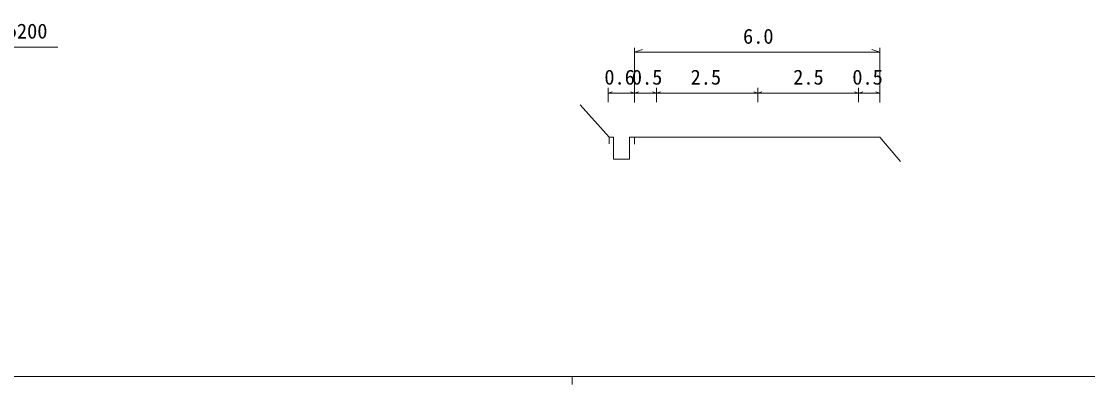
# Model space of a CAD drawing. Units: millimetres, scale not verified. Extents: x 40000 to 680000, y 20000 to 380000.
# Drawn here: x 200426 to 331250, y 204000 to 248558 of the extents above; entities that cross this region are included whole.
import ezdxf
from ezdxf.enums import TextEntityAlignment as Align

# ---------------------------------------------------------------- set-up
doc = ezdxf.new("R2010")
doc.units = ezdxf.units.MM
doc.header["$LTSCALE"] = 1000
doc.layers.add('M-STR-HTXT', color=7, linetype='Continuous', lineweight=13)
doc.layers.add('M-TTL-BAND', color=7, linetype='Continuous', lineweight=13)
doc.styles.add('ＭＳ ゴシック', font='')
doc.styles.get('ＭＳ ゴシック').set_extended_font_data('MS Gothic')

msp = doc.modelspace()

# ---------------------------------------------------------------- linework, layer by layer
at = {"layer": 'M-STR-HTXT'}
for p, q in [((173708, 245395), (204906, 245395)), ((275650, 238607), (275650, 245311)), ((275650, 244764), (276650, 245114)), ((275650, 244764), (305751, 244764)), ((305751, 244764), (304751, 245114)), ((305751, 238607), (305751, 245311)), ((272412, 238653), (272412, 240386)), ((272412, 239747), (272912, 239922)), ((272412, 239747), (275650, 239747)), ((275650, 239747), (275150, 239922)), ((275650, 239747), (276150, 239922)), ((275650, 239747), (278341, 239747)), ((278341, 239747), (277841, 239922)), ((278341, 238653), (278341, 240386)), ((278341, 239747), (278841, 239922)), ((278341, 239747), (290792, 239747)), ((290792, 239747), (290292, 239922)), ((290792, 238653), (290792, 240386)), ((290792, 239747), (291292, 239922)), ((290792, 239747), (303152, 239747)), ((303152, 239747), (302652, 239922)), ((303152, 238653), (303152, 240386)), ((303152, 239747), (303652, 239922)), ((303152, 239747), (305751, 239747)), ((305751, 239747), (305251, 239922)), ((268992, 238333), (272549, 234366)), ((272549, 234366), (273068, 234366)), ((272549, 234366), (272549, 233533)), ((273068, 234366), (273068, 231648)), ((275052, 231648), (275052, 234366)), ((275052, 234366), (305751, 234366)), ((275659, 234366), (275659, 233479)), ((305751, 234366), (308305, 231355)), ((273068, 231648), (275052, 231648))]:
    msp.add_line(p, q, dxfattribs=at)
at = {"layer": 'M-TTL-BAND'}
for p, q in [((40000, 205000), (579000, 205000)), ((268000, 205000), (268000, 204000))]:
    msp.add_line(p, q, dxfattribs=at)

# ---------------------------------------------------------------- texts
at = {"layer": 'M-STR-HTXT', "style": 'ＭＳ ゴシック'}
for s, p in [('ヒューム管 L=11.0 φ200', (189574, 245895)), ('6.0', (290838, 245264)), ('0.6', (273826, 240247)), ('0.5', (277201, 240247)), ('2.5', (284407, 240247)), ('2.5', (296995, 240247)), ('0.5', (304246, 240247))]:
    msp.add_text(s, height=1833, dxfattribs=at).set_placement(p, align=Align.BOTTOM_CENTER)

doc.saveas('drawing.dxf')
